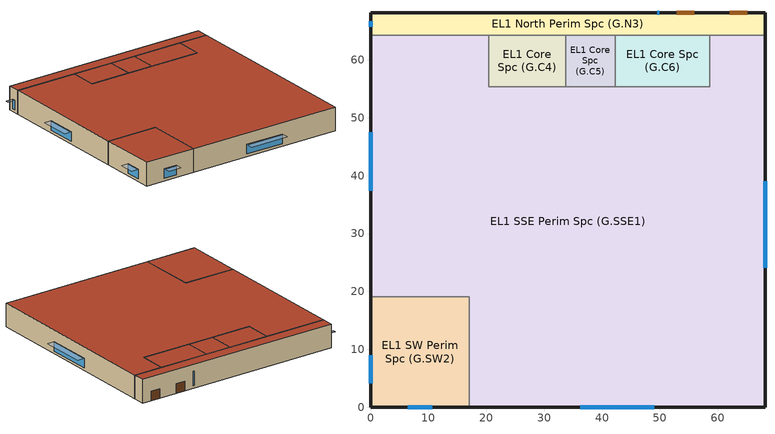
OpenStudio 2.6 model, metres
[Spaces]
EL1 SSE Perim Spc (G.SSE1)
 floor ground: 68.15,64.27 68.15,0 17.04,0 17.04,19.08 0,19.08 0,64.27 20.45,64.27 20.45,55.41 58.61,55.41 58.61,64.27 z0
 wall outside: 0,64.27 0,19.08 / 17.04,0 68.15,0 68.15,64.27 z0:7.62
 wall to EL1 North Perim Spc (G.N3): 68.15,64.27 58.61,64.27 / 20.45,64.27 0,64.27 z0:7.62
 wall to EL1 Core Spc (G.C6): 58.61,64.27 58.61,55.41 42.25,55.41 z0:7.62
 wall to EL1 Core Spc (G.C4): 33.74,55.41 20.45,55.41 20.45,64.27 z0:7.62
 wall to EL1 SW Perim Spc (G.SW2): 0,19.08 17.04,19.08 17.04,0 z0:7.62
 wall to EL1 Core Spc (G.C5): 42.25,55.41 33.74,55.41 z0:7.62
 window: 68.15,24.08 68.15,39.01 / 0,47.5 0,37.44 / 36.24,0 49.04,0 z0.91:3.96
 roof outside: 68.15,0 68.15,64.27 58.61,64.27 58.61,55.41 20.45,55.41 20.45,64.27 0,64.27 0,19.08 17.04,19.08 17.04,0 z7.62
EL1 North Perim Spc (G.N3)
 floor ground: 68.15,68.15 68.15,64.27 0,64.27 0,68.15 z0
 wall outside: 68.15,64.27 68.15,68.15 0,68.15 0,64.27 z0:7.62
 wall to EL1 Core Spc (G.C4): 20.45,64.27 33.74,64.27 z0:7.62
 wall to EL1 Core Spc (G.C5): 33.74,64.27 42.25,64.27 z0:7.62
 wall to EL1 Core Spc (G.C6): 42.25,64.27 58.61,64.27 z0:7.62
 window: 49.87,68.15 49.56,68.15 z0.91:5.49; 0,66.7 0,65.72 z0.91:3.96
 door: 65.11,68.15 62.06,68.15 / 55.96,68.15 52.91,68.15 z0:3.05
 roof outside: 68.15,64.27 68.15,68.15 0,68.15 0,64.27 z7.62
EL1 Core Spc (G.C6)
 floor ground: 58.61,64.27 58.61,55.41 42.25,55.41 42.25,64.27 z0
 wall to EL1 Core Spc (G.C5): 42.25,64.27 42.25,55.41 z0:7.62
 roof outside: 58.61,55.41 58.61,64.27 42.25,64.27 42.25,55.41 z7.62
EL1 Core Spc (G.C4)
 floor ground: 33.74,64.27 33.74,55.41 20.45,55.41 20.45,64.27 z0
 wall to EL1 Core Spc (G.C5): 33.74,55.41 33.74,64.27 z0:7.62
 roof outside: 33.74,55.41 33.74,64.27 20.45,64.27 20.45,55.41 z7.62
EL1 SW Perim Spc (G.SW2)
 floor ground: 17.04,19.08 17.04,0 0,0 0,19.08 z0
 wall outside: 0,19.08 0,0 17.04,0 z0:7.62
 window: 6.4,0 10.67,0 / 0,9.03 0,4.15 z0.91:3.96
 roof outside: 17.04,0 17.04,19.08 0,19.08 0,0 z7.62
EL1 Core Spc (G.C5)
 floor ground: 42.25,64.27 42.25,55.41 33.74,55.41 33.74,64.27 z0
 roof outside: 42.25,55.41 42.25,64.27 33.74,64.27 33.74,55.41 z7.62
shading: 70.59,24.08 70.59,39.01 68.15,39.01 68.15,24.08 z3.96; 0,37.44 0,47.5 -2.44,47.5 -2.44,37.44 z3.96; 49.04,-2.44 49.04,0 36.24,0 36.24,-2.44 z3.96; 10.67,-2.44 10.67,0 6.4,0 6.4,-2.44 z3.96; 0,4.15 0,9.03 -2.44,9.03 -2.44,4.15 z3.96; -2.44,65.72 0,65.72 0,66.7 -2.44,66.7 z3.96
[Site]
Site 1
[ClimateZones]
Climate Zone Institution Name 2=CEC; Climate Zone Document Name 2=California Climate Zone Descriptions; Climate Zone Document Year 2=1995
[Building]
DEER_Gro: Standards Number of Stories=1; Standards Number of Above Ground Stories=1
[BuildingStory]
EL1 Ground Flr
[Space] Building Story=EL1 Ground Flr
Name | Space Type | Thermal Zone
EL1 SSE Perim Spc (G.SSE1) | GrocSales | EL1 SSE Perim Spc (G.SSE1) ZN
EL1 SW Perim Spc (G.SW2) | OfficeGeneral | EL1 SW Perim Spc (G.SW2) ZN
EL1 North Perim Spc (G.N3) | IndLoadDock | EL1 North Perim Spc (G.N3) ZN
EL1 Core Spc (G.C4) | RefFoodPrep | EL1 Core Spc (G.C4) ZN
EL1 Core Spc (G.C5) | RefWalkInFreeze | EL1 Core Spc (G.C5) ZN
EL1 Core Spc (G.C6) | RefWalkInCool | EL1 Core Spc (G.C6) ZN
[SpaceType] Standards Building Type=Gro
Name | Standards Space Type
GrocSales | retail
OfficeGeneral | office
RefFoodPrep | RefFoodPrep
RefWalkInCool | RefWalkInCool
RefWalkInFreeze | RefWalkInFreeze
IndLoadDock | IndLoadDock
[ThermalZone] Use Ideal Air Loads=No
EL1 SSE Perim Spc (G.SSE1) ZN; EL1 SW Perim Spc (G.SW2) ZN; EL1 Core Spc (G.C5) ZN; EL1 North Perim Spc (G.N3) ZN; EL1 Core Spc (G.C4) ZN; EL1 Core Spc (G.C6) ZN
[Sizing:Zone] Zone Cooling Design Supply Air Temperature Input Method=SupplyAirTemperature; Zone Cooling Design Supply Air Temperature {C}=14; Zone Cooling Design Supply Air Temperature Difference {deltaC}=11.11; Zone Heating Design Supply Air Temperature Input Method=SupplyAirTemperature; Zone Heating Design Supply Air Temperature {C}=40; Zone Heating Design Supply Air Temperature Difference {deltaC}=11.11; Zone Cooling Design Supply Air Humidity Ratio {kg-H2O/kg-air}=0.0085; Zone Heating Design Supply Air Humidity Ratio {kg-H2O/kg-air}=0.008; Cooling Design Air Flow Method=DesignDay; Heating Design Air Flow Method=DesignDay; Account for Dedicated Outdoor Air System=No; Dedicated Outdoor Air System Control Strategy=NeutralSupplyAir; Dedicated Outdoor Air Low Setpoint Temperature for Design {C}=autosize; Dedicated Outdoor Air High Setpoint Temperature for Design {C}=autosize
EL1 SSE Perim Spc (G.SSE1) ZN; EL1 SW Perim Spc (G.SW2) ZN; EL1 Core Spc (G.C5) ZN; EL1 North Perim Spc (G.N3) ZN; EL1 Core Spc (G.C4) ZN; EL1 Core Spc (G.C6) ZN
